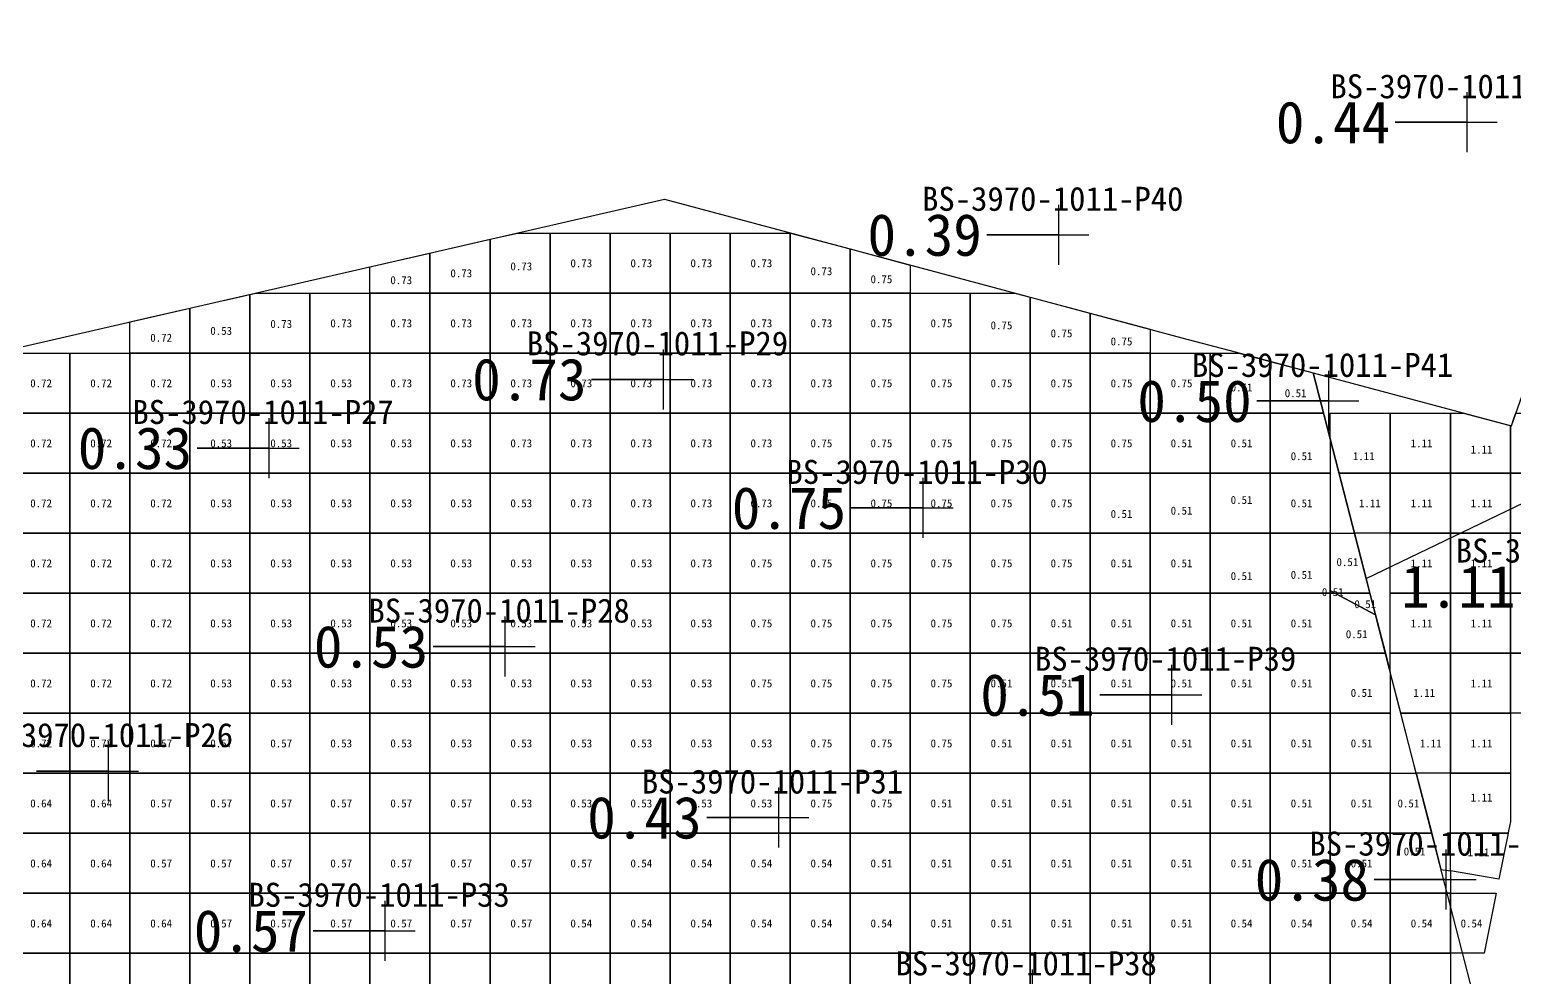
# Model space of a CAD drawing. Header units: metres. Extents: x 469759 to 470079, y 4349683 to 4349873.
# Drawn here: x 469805.7 to 469830.44, y 4349778.11 to 4349793.9 of the extents above; entities that cross this region are included whole.
import ezdxf

# ---------------------------------------------------------------- set-up
doc = ezdxf.new("R2010")
doc.units = ezdxf.units.M
for name, color, linetype in [('0.500-1.000', 4, 'Continuous'), ('点', 7, 'Continuous'), ('爆区方格网', 7, 'Continuous'), ('钻孔', 7, 'Continuous')]:
    doc.layers.add(name, color=color, linetype=linetype)
doc.styles.add('CN_TTF', font='simsunb.ttf')

msp = doc.modelspace()

# ---------------------------------------------------------------- linework, layer by layer
at = {"layer": '0.500-1.000', "color": 4, "lineweight": 30}
for points in [[(469798.18, 4349761.115), (469805.674, 4349763.484), (469811.803, 4349766.383), (469817.208, 4349769.309), (469830.212, 4349776.037), (469828.355, 4349783.26), (469828.126, 4349784.148), (469827.09, 4349788.178), (469827.09, 4349788.178), (469830.39, 4349787.295), (469832.714, 4349793.897)], [(469785.35, 4349777.581), (469787.168, 4349777.603), (469789.824, 4349777.635), (469790.211, 4349777.64), (469796.379, 4349777.714), (469798.047, 4349781.323), (469799.274, 4349783.977), (469800.923, 4349787.546), (469805.596, 4349788.619), (469808.928, 4349789.384), (469812.509, 4349790.206), (469816.28, 4349791.071), (469819.187, 4349790.293), (469824.897, 4349788.765), (469825.787, 4349788.527), (469827.09, 4349788.178), (469827.97, 4349784.755), (469838.199, 4349789.675)]]:
    msp.add_lwpolyline(points, dxfattribs=at)
at = {"layer": '点', "color": 138, "true_color": 0x004c4c}
for p, q in [((469829.655, 4349791.854), (469829.655, 4349792.854)), ((469829.155, 4349792.354), (469830.155, 4349792.354)), ((469822.852, 4349789.979), (469822.852, 4349790.979)), ((469822.352, 4349790.479), (469823.352, 4349790.479)), ((469816.266, 4349787.571), (469816.266, 4349788.571)), ((469827.348, 4349787.211), (469827.348, 4349788.211)), ((469815.766, 4349788.071), (469816.766, 4349788.071)), ((469826.848, 4349787.711), (469827.848, 4349787.711)), ((469809.695, 4349786.427), (469809.695, 4349787.427)), ((469809.195, 4349786.927), (469810.195, 4349786.927)), ((469820.592, 4349785.429), (469820.592, 4349786.429)), ((469820.092, 4349785.929), (469821.092, 4349785.929)), ((469813.628, 4349783.118), (469813.628, 4349784.118)), ((469813.128, 4349783.618), (469814.128, 4349783.618)), ((469824.732, 4349782.315), (469824.732, 4349783.315)), ((469824.232, 4349782.815), (469825.232, 4349782.815)), ((469807.019, 4349781.045), (469807.019, 4349782.045)), ((469806.519, 4349781.545), (469807.519, 4349781.545)), ((469818.183, 4349780.27), (469818.183, 4349781.27)), ((469817.683, 4349780.77), (469818.683, 4349780.77)), ((469829.304, 4349779.235), (469829.304, 4349780.235)), ((469828.804, 4349779.735), (469829.804, 4349779.735)), ((469811.628, 4349778.383), (469811.628, 4349779.383)), ((469811.128, 4349778.883), (469812.128, 4349778.883)), ((469822.41, 4349777.24), (469822.41, 4349778.24))]:
    msp.add_line(p, q, dxfattribs=at)
at = {"layer": '爆区方格网', "color": 4}
for points in [[(469813.373, 4349789.509), (469812.373, 4349789.509), (469812.373, 4349790.174), (469812.509, 4349790.206), (469813.373, 4349790.404), (469813.373, 4349789.509)], [(469814.373, 4349790.509), (469814.373, 4349789.509), (469813.373, 4349789.509), (469813.373, 4349790.404), (469813.833, 4349790.509), (469814.373, 4349790.509)], [(469814.373, 4349789.509), (469814.373, 4349790.509), (469815.373, 4349790.509), (469815.373, 4349789.509), (469814.373, 4349789.509)], [(469815.373, 4349789.509), (469815.373, 4349790.509), (469816.373, 4349790.509), (469816.373, 4349789.509), (469815.373, 4349789.509)], [(469816.373, 4349789.509), (469816.373, 4349790.509), (469817.373, 4349790.509), (469817.373, 4349789.509), (469816.373, 4349789.509)], [(469817.373, 4349789.509), (469817.373, 4349790.509), (469818.373, 4349790.509), (469818.373, 4349789.509), (469817.373, 4349789.509)], [(469819.373, 4349789.509), (469818.373, 4349789.509), (469818.373, 4349790.509), (469818.378, 4349790.509), (469819.187, 4349790.293), (469819.373, 4349790.243), (469819.373, 4349789.509)], [(469812.373, 4349789.509), (469811.373, 4349789.509), (469811.373, 4349789.945), (469812.373, 4349790.174), (469812.373, 4349789.509)], [(469820.373, 4349789.509), (469819.373, 4349789.509), (469819.373, 4349790.243), (469820.373, 4349789.976), (469820.373, 4349789.509)], [(469809.373, 4349788.509), (469808.373, 4349788.509), (469808.373, 4349789.256), (469808.928, 4349789.384), (469808.96, 4349789.391), (469809.373, 4349789.486), (469809.373, 4349788.509)], [(469810.373, 4349789.509), (469810.373, 4349788.509), (469809.373, 4349788.509), (469809.373, 4349789.486), (469809.476, 4349789.509), (469810.373, 4349789.509)], [(469810.373, 4349788.509), (469810.373, 4349789.509), (469811.373, 4349789.509), (469811.373, 4349788.509), (469810.373, 4349788.509)], [(469811.373, 4349788.509), (469811.373, 4349789.509), (469812.373, 4349789.509), (469812.373, 4349788.509), (469811.373, 4349788.509)], [(469812.373, 4349788.509), (469812.373, 4349789.509), (469813.373, 4349789.509), (469813.373, 4349788.509), (469812.373, 4349788.509)], [(469813.373, 4349788.509), (469813.373, 4349789.509), (469814.373, 4349789.509), (469814.373, 4349788.509), (469813.373, 4349788.509)], [(469814.373, 4349788.509), (469814.373, 4349789.509), (469815.373, 4349789.509), (469815.373, 4349788.509), (469814.373, 4349788.509)], [(469815.373, 4349788.509), (469815.373, 4349789.509), (469816.373, 4349789.509), (469816.373, 4349788.509), (469815.373, 4349788.509)], [(469816.373, 4349788.509), (469816.373, 4349789.509), (469817.373, 4349789.509), (469817.373, 4349788.509), (469816.373, 4349788.509)], [(469817.373, 4349788.509), (469817.373, 4349789.509), (469818.373, 4349789.509), (469818.373, 4349788.509), (469817.373, 4349788.509)], [(469818.373, 4349788.509), (469818.373, 4349789.509), (469819.373, 4349789.509), (469819.373, 4349788.509), (469818.373, 4349788.509)], [(469819.373, 4349788.509), (469819.373, 4349789.509), (469820.373, 4349789.509), (469820.373, 4349788.509), (469819.373, 4349788.509)], [(469820.373, 4349788.509), (469820.373, 4349789.509), (469821.373, 4349789.509), (469821.373, 4349788.509), (469820.373, 4349788.509)], [(469822.373, 4349788.509), (469821.373, 4349788.509), (469821.373, 4349789.509), (469822.115, 4349789.509), (469822.373, 4349789.441), (469822.373, 4349788.509)], [(469823.373, 4349788.509), (469822.373, 4349788.509), (469822.373, 4349789.441), (469823.373, 4349789.173), (469823.373, 4349788.509)], [(469808.373, 4349788.509), (469807.373, 4349788.509), (469807.373, 4349789.027), (469808.373, 4349789.256), (469808.373, 4349788.509)], [(469824.373, 4349788.509), (469823.373, 4349788.509), (469823.373, 4349789.173), (469824.373, 4349788.905), (469824.373, 4349788.509)], [(469805.373, 4349787.509), (469805.373, 4349788.509), (469806.373, 4349788.509), (469806.373, 4349787.509), (469805.373, 4349787.509)], [(469806.373, 4349787.509), (469806.373, 4349788.509), (469807.373, 4349788.509), (469807.373, 4349787.509), (469806.373, 4349787.509)], [(469807.373, 4349787.509), (469807.373, 4349788.509), (469808.373, 4349788.509), (469808.373, 4349787.509), (469807.373, 4349787.509)], [(469808.373, 4349787.509), (469808.373, 4349788.509), (469809.373, 4349788.509), (469809.373, 4349787.509), (469808.373, 4349787.509)], [(469809.373, 4349787.509), (469809.373, 4349788.509), (469810.373, 4349788.509), (469810.373, 4349787.509), (469809.373, 4349787.509)], [(469810.373, 4349787.509), (469810.373, 4349788.509), (469811.373, 4349788.509), (469811.373, 4349787.509), (469810.373, 4349787.509)], [(469811.373, 4349787.509), (469811.373, 4349788.509), (469812.373, 4349788.509), (469812.373, 4349787.509), (469811.373, 4349787.509)], [(469812.373, 4349787.509), (469812.373, 4349788.509), (469813.373, 4349788.509), (469813.373, 4349787.509), (469812.373, 4349787.509)], [(469813.373, 4349787.509), (469813.373, 4349788.509), (469814.373, 4349788.509), (469814.373, 4349787.509), (469813.373, 4349787.509)], [(469814.373, 4349787.509), (469814.373, 4349788.509), (469815.373, 4349788.509), (469815.373, 4349787.509), (469814.373, 4349787.509)], [(469815.373, 4349787.509), (469815.373, 4349788.509), (469816.373, 4349788.509), (469816.373, 4349787.509), (469815.373, 4349787.509)], [(469816.373, 4349787.509), (469816.373, 4349788.509), (469817.373, 4349788.509), (469817.373, 4349787.509), (469816.373, 4349787.509)], [(469817.373, 4349787.509), (469817.373, 4349788.509), (469818.373, 4349788.509), (469818.373, 4349787.509), (469817.373, 4349787.509)], [(469818.373, 4349787.509), (469818.373, 4349788.509), (469819.373, 4349788.509), (469819.373, 4349787.509), (469818.373, 4349787.509)], [(469819.373, 4349787.509), (469819.373, 4349788.509), (469820.373, 4349788.509), (469820.373, 4349787.509), (469819.373, 4349787.509)], [(469820.373, 4349787.509), (469820.373, 4349788.509), (469821.373, 4349788.509), (469821.373, 4349787.509), (469820.373, 4349787.509)], [(469821.373, 4349787.509), (469821.373, 4349788.509), (469822.373, 4349788.509), (469822.373, 4349787.509), (469821.373, 4349787.509)], [(469822.373, 4349787.509), (469822.373, 4349788.509), (469823.373, 4349788.509), (469823.373, 4349787.509), (469822.373, 4349787.509)], [(469823.373, 4349787.509), (469823.373, 4349788.509), (469824.373, 4349788.509), (469824.373, 4349787.509), (469823.373, 4349787.509)], [(469824.373, 4349787.509), (469824.373, 4349788.509), (469825.373, 4349788.509), (469825.373, 4349787.509), (469824.373, 4349787.509)], [(469826.373, 4349787.509), (469825.373, 4349787.509), (469825.373, 4349788.509), (469825.853, 4349788.509), (469826.373, 4349788.37), (469826.373, 4349787.509)], [(469826.373, 4349787.509), (469826.373, 4349788.37), (469827.09, 4349788.178), (469827.262, 4349787.509), (469826.373, 4349787.509)], [(469805.373, 4349786.509), (469805.373, 4349787.509), (469806.373, 4349787.509), (469806.373, 4349786.509), (469805.373, 4349786.509)], [(469806.373, 4349786.509), (469806.373, 4349787.509), (469807.373, 4349787.509), (469807.373, 4349786.509), (469806.373, 4349786.509)], [(469807.373, 4349786.509), (469807.373, 4349787.509), (469808.373, 4349787.509), (469808.373, 4349786.509), (469807.373, 4349786.509)], [(469808.373, 4349786.509), (469808.373, 4349787.509), (469809.373, 4349787.509), (469809.373, 4349786.509), (469808.373, 4349786.509)], [(469809.373, 4349786.509), (469809.373, 4349787.509), (469810.373, 4349787.509), (469810.373, 4349786.509), (469809.373, 4349786.509)], [(469810.373, 4349786.509), (469810.373, 4349787.509), (469811.373, 4349787.509), (469811.373, 4349786.509), (469810.373, 4349786.509)], [(469811.373, 4349786.509), (469811.373, 4349787.509), (469812.373, 4349787.509), (469812.373, 4349786.509), (469811.373, 4349786.509)], [(469812.373, 4349786.509), (469812.373, 4349787.509), (469813.373, 4349787.509), (469813.373, 4349786.509), (469812.373, 4349786.509)], [(469813.373, 4349786.509), (469813.373, 4349787.509), (469814.373, 4349787.509), (469814.373, 4349786.509), (469813.373, 4349786.509)], [(469814.373, 4349786.509), (469814.373, 4349787.509), (469815.373, 4349787.509), (469815.373, 4349786.509), (469814.373, 4349786.509)], [(469815.373, 4349786.509), (469815.373, 4349787.509), (469816.373, 4349787.509), (469816.373, 4349786.509), (469815.373, 4349786.509)], [(469816.373, 4349786.509), (469816.373, 4349787.509), (469817.373, 4349787.509), (469817.373, 4349786.509), (469816.373, 4349786.509)], [(469817.373, 4349786.509), (469817.373, 4349787.509), (469818.373, 4349787.509), (469818.373, 4349786.509), (469817.373, 4349786.509)], [(469818.373, 4349786.509), (469818.373, 4349787.509), (469819.373, 4349787.509), (469819.373, 4349786.509), (469818.373, 4349786.509)], [(469819.373, 4349786.509), (469819.373, 4349787.509), (469820.373, 4349787.509), (469820.373, 4349786.509), (469819.373, 4349786.509)], [(469820.373, 4349786.509), (469820.373, 4349787.509), (469821.373, 4349787.509), (469821.373, 4349786.509), (469820.373, 4349786.509)], [(469821.373, 4349786.509), (469821.373, 4349787.509), (469822.373, 4349787.509), (469822.373, 4349786.509), (469821.373, 4349786.509)], [(469822.373, 4349786.509), (469822.373, 4349787.509), (469823.373, 4349787.509), (469823.373, 4349786.509), (469822.373, 4349786.509)], [(469823.373, 4349786.509), (469823.373, 4349787.509), (469824.373, 4349787.509), (469824.373, 4349786.509), (469823.373, 4349786.509)], [(469824.373, 4349786.509), (469824.373, 4349787.509), (469825.373, 4349787.509), (469825.373, 4349786.509), (469824.373, 4349786.509)], [(469825.373, 4349786.509), (469825.373, 4349787.509), (469826.373, 4349787.509), (469826.373, 4349786.509), (469825.373, 4349786.509)], [(469827.373, 4349786.509), (469826.373, 4349786.509), (469826.373, 4349787.509), (469827.262, 4349787.509), (469827.373, 4349787.08), (469827.373, 4349786.509)], [(469827.373, 4349787.509), (469828.373, 4349787.509), (469828.373, 4349786.509), (469827.519, 4349786.509), (469827.373, 4349787.08), (469827.373, 4349787.509)], [(469828.373, 4349786.509), (469828.373, 4349787.509), (469829.373, 4349787.509), (469829.373, 4349786.509), (469828.373, 4349786.509)], [(469830.373, 4349786.509), (469829.373, 4349786.509), (469829.373, 4349787.509), (469829.59, 4349787.509), (469830.349, 4349787.306), (469830.373, 4349787.3), (469830.373, 4349786.509)], [(469831.373, 4349787.509), (469831.373, 4349786.509), (469830.373, 4349786.509), (469830.373, 4349787.3), (469830.39, 4349787.295), (469830.438, 4349787.433), (469830.465, 4349787.509), (469831.373, 4349787.509)], [(469805.373, 4349785.509), (469805.373, 4349786.509), (469806.373, 4349786.509), (469806.373, 4349785.509), (469805.373, 4349785.509)], [(469806.373, 4349785.509), (469806.373, 4349786.509), (469807.373, 4349786.509), (469807.373, 4349785.509), (469806.373, 4349785.509)], [(469807.373, 4349785.509), (469807.373, 4349786.509), (469808.373, 4349786.509), (469808.373, 4349785.509), (469807.373, 4349785.509)], [(469808.373, 4349785.509), (469808.373, 4349786.509), (469809.373, 4349786.509), (469809.373, 4349785.509), (469808.373, 4349785.509)], [(469809.373, 4349785.509), (469809.373, 4349786.509), (469810.373, 4349786.509), (469810.373, 4349785.509), (469809.373, 4349785.509)], [(469810.373, 4349785.509), (469810.373, 4349786.509), (469811.373, 4349786.509), (469811.373, 4349785.509), (469810.373, 4349785.509)], [(469811.373, 4349785.509), (469811.373, 4349786.509), (469812.373, 4349786.509), (469812.373, 4349785.509), (469811.373, 4349785.509)], [(469812.373, 4349785.509), (469812.373, 4349786.509), (469813.373, 4349786.509), (469813.373, 4349785.509), (469812.373, 4349785.509)], [(469813.373, 4349785.509), (469813.373, 4349786.509), (469814.373, 4349786.509), (469814.373, 4349785.509), (469813.373, 4349785.509)], [(469814.373, 4349785.509), (469814.373, 4349786.509), (469815.373, 4349786.509), (469815.373, 4349785.509), (469814.373, 4349785.509)], [(469815.373, 4349785.509), (469815.373, 4349786.509), (469816.373, 4349786.509), (469816.373, 4349785.509), (469815.373, 4349785.509)], [(469816.373, 4349785.509), (469816.373, 4349786.509), (469817.373, 4349786.509), (469817.373, 4349785.509), (469816.373, 4349785.509)], [(469817.373, 4349785.509), (469817.373, 4349786.509), (469818.373, 4349786.509), (469818.373, 4349785.509), (469817.373, 4349785.509)], [(469818.373, 4349785.509), (469818.373, 4349786.509), (469819.373, 4349786.509), (469819.373, 4349785.509), (469818.373, 4349785.509)], [(469819.373, 4349785.509), (469819.373, 4349786.509), (469820.373, 4349786.509), (469820.373, 4349785.509), (469819.373, 4349785.509)], [(469820.373, 4349785.509), (469820.373, 4349786.509), (469821.373, 4349786.509), (469821.373, 4349785.509), (469820.373, 4349785.509)], [(469821.373, 4349785.509), (469821.373, 4349786.509), (469822.373, 4349786.509), (469822.373, 4349785.509), (469821.373, 4349785.509)], [(469822.373, 4349785.509), (469822.373, 4349786.509), (469823.373, 4349786.509), (469823.373, 4349785.509), (469822.373, 4349785.509)], [(469824.373, 4349785.509), (469823.373, 4349785.509), (469823.373, 4349786.509), (469824.373, 4349786.509), (469824.373, 4349786.154), (469824.373, 4349785.509)], [(469825.373, 4349785.509), (469824.373, 4349785.509), (469824.373, 4349786.154), (469824.373, 4349786.509), (469825.373, 4349786.509), (469825.373, 4349785.62), (469825.373, 4349785.509)], [(469825.373, 4349786.509), (469826.373, 4349786.509), (469826.373, 4349785.509), (469825.579, 4349785.509), (469825.373, 4349785.509), (469825.373, 4349785.62), (469825.373, 4349786.509)], [(469826.373, 4349785.509), (469826.373, 4349786.509), (469827.373, 4349786.509), (469827.373, 4349785.509), (469826.373, 4349785.509)], [(469828.373, 4349786.509), (469828.373, 4349785.509), (469827.776, 4349785.509), (469827.519, 4349786.509), (469828.373, 4349786.509)], [(469828.373, 4349785.509), (469828.373, 4349786.509), (469829.373, 4349786.509), (469829.373, 4349785.509), (469828.373, 4349785.509)], [(469829.373, 4349785.509), (469829.373, 4349786.509), (469830.373, 4349786.509), (469830.373, 4349785.509), (469829.373, 4349785.509)], [(469830.373, 4349785.509), (469830.373, 4349786.509), (469831.373, 4349786.509), (469831.373, 4349785.509), (469830.373, 4349785.509)], [(469805.373, 4349784.509), (469805.373, 4349785.509), (469806.373, 4349785.509), (469806.373, 4349784.509), (469805.373, 4349784.509)], [(469806.373, 4349784.509), (469806.373, 4349785.509), (469807.373, 4349785.509), (469807.373, 4349784.509), (469806.373, 4349784.509)], [(469807.373, 4349784.509), (469807.373, 4349785.509), (469808.373, 4349785.509), (469808.373, 4349784.509), (469807.373, 4349784.509)], [(469808.373, 4349784.509), (469808.373, 4349785.509), (469809.373, 4349785.509), (469809.373, 4349784.509), (469808.373, 4349784.509)], [(469809.373, 4349784.509), (469809.373, 4349785.509), (469810.373, 4349785.509), (469810.373, 4349784.509), (469809.373, 4349784.509)], [(469810.373, 4349784.509), (469810.373, 4349785.509), (469811.373, 4349785.509), (469811.373, 4349784.509), (469810.373, 4349784.509)], [(469811.373, 4349784.509), (469811.373, 4349785.509), (469812.373, 4349785.509), (469812.373, 4349784.509), (469811.373, 4349784.509)], [(469812.373, 4349784.509), (469812.373, 4349785.509), (469813.373, 4349785.509), (469813.373, 4349784.509), (469812.373, 4349784.509)], [(469813.373, 4349784.509), (469813.373, 4349785.509), (469814.373, 4349785.509), (469814.373, 4349784.509), (469813.373, 4349784.509)], [(469814.373, 4349784.509), (469814.373, 4349785.509), (469815.373, 4349785.509), (469815.373, 4349784.509), (469814.373, 4349784.509)], [(469815.373, 4349784.509), (469815.373, 4349785.509), (469816.373, 4349785.509), (469816.373, 4349784.509), (469815.373, 4349784.509)], [(469816.373, 4349784.509), (469816.373, 4349785.509), (469817.373, 4349785.509), (469817.373, 4349784.509), (469816.373, 4349784.509)], [(469817.373, 4349784.509), (469817.373, 4349785.509), (469818.373, 4349785.509), (469818.373, 4349784.509), (469817.373, 4349784.509)], [(469818.373, 4349784.509), (469818.373, 4349785.509), (469819.373, 4349785.509), (469819.373, 4349784.509), (469818.373, 4349784.509)], [(469819.373, 4349784.509), (469819.373, 4349785.509), (469820.373, 4349785.509), (469820.373, 4349784.509), (469819.373, 4349784.509)], [(469820.373, 4349784.509), (469820.373, 4349785.509), (469821.373, 4349785.509), (469821.373, 4349784.509), (469820.373, 4349784.509)], [(469821.373, 4349784.509), (469821.373, 4349785.509), (469822.373, 4349785.509), (469822.373, 4349784.509), (469821.373, 4349784.509)], [(469822.373, 4349784.509), (469822.373, 4349785.509), (469823.373, 4349785.509), (469823.373, 4349784.509), (469822.373, 4349784.509)], [(469823.373, 4349784.509), (469823.373, 4349785.509), (469824.373, 4349785.509), (469824.373, 4349784.509), (469823.373, 4349784.509)], [(469824.373, 4349784.509), (469824.373, 4349785.509), (469825.373, 4349785.509), (469825.373, 4349784.509), (469824.373, 4349784.509)], [(469826.373, 4349784.509), (469825.373, 4349784.509), (469825.373, 4349785.509), (469825.579, 4349785.509), (469826.373, 4349785.509), (469826.373, 4349785.085), (469826.373, 4349784.509)], [(469827.373, 4349784.509), (469826.373, 4349784.509), (469826.373, 4349785.085), (469826.373, 4349785.509), (469827.373, 4349785.509), (469827.373, 4349784.551), (469827.373, 4349784.509)], [(469827.373, 4349785.509), (469827.776, 4349785.509), (469828.034, 4349784.509), (469827.45, 4349784.509), (469827.373, 4349784.551), (469827.373, 4349785.509)], [(469828.373, 4349784.509), (469828.373, 4349785.509), (469829.373, 4349785.509), (469829.373, 4349784.509), (469828.373, 4349784.509)], [(469829.373, 4349784.509), (469829.373, 4349785.509), (469830.373, 4349785.509), (469830.373, 4349784.509), (469829.373, 4349784.509)], [(469830.373, 4349784.509), (469830.373, 4349785.509), (469831.373, 4349785.509), (469831.373, 4349784.509), (469830.373, 4349784.509)], [(469805.373, 4349783.509), (469805.373, 4349784.509), (469806.373, 4349784.509), (469806.373, 4349783.509), (469805.373, 4349783.509)], [(469806.373, 4349783.509), (469806.373, 4349784.509), (469807.373, 4349784.509), (469807.373, 4349783.509), (469806.373, 4349783.509)], [(469807.373, 4349783.509), (469807.373, 4349784.509), (469808.373, 4349784.509), (469808.373, 4349783.509), (469807.373, 4349783.509)], [(469808.373, 4349783.509), (469808.373, 4349784.509), (469809.373, 4349784.509), (469809.373, 4349783.509), (469808.373, 4349783.509)], [(469809.373, 4349783.509), (469809.373, 4349784.509), (469810.373, 4349784.509), (469810.373, 4349783.509), (469809.373, 4349783.509)], [(469810.373, 4349783.509), (469810.373, 4349784.509), (469811.373, 4349784.509), (469811.373, 4349783.509), (469810.373, 4349783.509)], [(469811.373, 4349783.509), (469811.373, 4349784.509), (469812.373, 4349784.509), (469812.373, 4349783.509), (469811.373, 4349783.509)], [(469812.373, 4349783.509), (469812.373, 4349784.509), (469813.373, 4349784.509), (469813.373, 4349783.509), (469812.373, 4349783.509)], [(469813.373, 4349783.509), (469813.373, 4349784.509), (469814.373, 4349784.509), (469814.373, 4349783.509), (469813.373, 4349783.509)], [(469814.373, 4349783.509), (469814.373, 4349784.509), (469815.373, 4349784.509), (469815.373, 4349783.509), (469814.373, 4349783.509)], [(469815.373, 4349783.509), (469815.373, 4349784.509), (469816.373, 4349784.509), (469816.373, 4349783.509), (469815.373, 4349783.509)], [(469816.373, 4349783.509), (469816.373, 4349784.509), (469817.373, 4349784.509), (469817.373, 4349783.509), (469816.373, 4349783.509)], [(469817.373, 4349783.509), (469817.373, 4349784.509), (469818.373, 4349784.509), (469818.373, 4349783.509), (469817.373, 4349783.509)], [(469818.373, 4349783.509), (469818.373, 4349784.509), (469819.373, 4349784.509), (469819.373, 4349783.509), (469818.373, 4349783.509)], [(469819.373, 4349783.509), (469819.373, 4349784.509), (469820.373, 4349784.509), (469820.373, 4349783.509), (469819.373, 4349783.509)], [(469820.373, 4349783.509), (469820.373, 4349784.509), (469821.373, 4349784.509), (469821.373, 4349783.509), (469820.373, 4349783.509)], [(469821.373, 4349783.509), (469821.373, 4349784.509), (469822.373, 4349784.509), (469822.373, 4349783.509), (469821.373, 4349783.509)], [(469822.373, 4349783.509), (469822.373, 4349784.509), (469823.373, 4349784.509), (469823.373, 4349783.509), (469822.373, 4349783.509)], [(469823.373, 4349783.509), (469823.373, 4349784.509), (469824.373, 4349784.509), (469824.373, 4349783.509), (469823.373, 4349783.509)], [(469824.373, 4349783.509), (469824.373, 4349784.509), (469825.373, 4349784.509), (469825.373, 4349783.509), (469824.373, 4349783.509)], [(469825.373, 4349783.509), (469825.373, 4349784.509), (469826.373, 4349784.509), (469826.373, 4349783.509), (469825.373, 4349783.509)], [(469826.373, 4349783.509), (469826.373, 4349784.509), (469827.373, 4349784.509), (469827.373, 4349783.509), (469826.373, 4349783.509)], [(469827.373, 4349784.509), (469827.373, 4349784.551), (469827.45, 4349784.509), (469827.373, 4349784.509)], [(469827.373, 4349783.509), (469827.373, 4349784.509), (469827.45, 4349784.509), (469828.126, 4349784.148), (469828.291, 4349783.509), (469827.373, 4349783.509)], [(469828.034, 4349784.509), (469828.126, 4349784.148), (469827.45, 4349784.509), (469828.034, 4349784.509)], [(469828.373, 4349783.509), (469828.373, 4349784.509), (469829.373, 4349784.509), (469829.373, 4349783.509), (469828.373, 4349783.509)], [(469829.373, 4349783.509), (469829.373, 4349784.509), (469830.373, 4349784.509), (469830.373, 4349783.509), (469829.373, 4349783.509)], [(469830.373, 4349783.509), (469830.373, 4349784.509), (469831.373, 4349784.509), (469831.373, 4349783.509), (469830.373, 4349783.509)], [(469805.373, 4349782.509), (469805.373, 4349783.509), (469806.373, 4349783.509), (469806.373, 4349782.509), (469805.373, 4349782.509)], [(469806.373, 4349782.509), (469806.373, 4349783.509), (469807.373, 4349783.509), (469807.373, 4349782.509), (469806.373, 4349782.509)], [(469807.373, 4349782.509), (469807.373, 4349783.509), (469808.373, 4349783.509), (469808.373, 4349782.509), (469807.373, 4349782.509)], [(469808.373, 4349782.509), (469808.373, 4349783.509), (469809.373, 4349783.509), (469809.373, 4349782.509), (469808.373, 4349782.509)], [(469809.373, 4349782.509), (469809.373, 4349783.509), (469810.373, 4349783.509), (469810.373, 4349782.509), (469809.373, 4349782.509)], [(469810.373, 4349782.509), (469810.373, 4349783.509), (469811.373, 4349783.509), (469811.373, 4349782.509), (469810.373, 4349782.509)], [(469811.373, 4349782.509), (469811.373, 4349783.509), (469812.373, 4349783.509), (469812.373, 4349782.509), (469811.373, 4349782.509)], [(469812.373, 4349782.509), (469812.373, 4349783.509), (469813.373, 4349783.509), (469813.373, 4349782.509), (469812.373, 4349782.509)], [(469813.373, 4349782.509), (469813.373, 4349783.509), (469814.373, 4349783.509), (469814.373, 4349782.509), (469813.373, 4349782.509)], [(469814.373, 4349782.509), (469814.373, 4349783.509), (469815.373, 4349783.509), (469815.373, 4349782.509), (469814.373, 4349782.509)], [(469815.373, 4349782.509), (469815.373, 4349783.509), (469816.373, 4349783.509), (469816.373, 4349782.509), (469815.373, 4349782.509)], [(469816.373, 4349782.509), (469816.373, 4349783.509), (469817.373, 4349783.509), (469817.373, 4349782.509), (469816.373, 4349782.509)], [(469817.373, 4349782.509), (469817.373, 4349783.509), (469818.373, 4349783.509), (469818.373, 4349782.509), (469817.373, 4349782.509)], [(469818.373, 4349782.509), (469818.373, 4349783.509), (469819.373, 4349783.509), (469819.373, 4349782.509), (469818.373, 4349782.509)], [(469819.373, 4349782.509), (469819.373, 4349783.509), (469820.373, 4349783.509), (469820.373, 4349782.509), (469819.373, 4349782.509)], [(469820.373, 4349782.509), (469820.373, 4349783.509), (469821.373, 4349783.509), (469821.373, 4349782.509), (469820.373, 4349782.509)], [(469821.373, 4349782.509), (469821.373, 4349783.509), (469822.373, 4349783.509), (469822.373, 4349782.509), (469821.373, 4349782.509)], [(469822.373, 4349782.509), (469822.373, 4349783.509), (469823.373, 4349783.509), (469823.373, 4349782.509), (469822.373, 4349782.509)], [(469823.373, 4349782.509), (469823.373, 4349783.509), (469824.373, 4349783.509), (469824.373, 4349782.509), (469823.373, 4349782.509)], [(469824.373, 4349782.509), (469824.373, 4349783.509), (469825.373, 4349783.509), (469825.373, 4349782.509), (469824.373, 4349782.509)], [(469825.373, 4349782.509), (469825.373, 4349783.509), (469826.373, 4349783.509), (469826.373, 4349782.509), (469825.373, 4349782.509)], [(469826.373, 4349782.509), (469826.373, 4349783.509), (469827.373, 4349783.509), (469827.373, 4349782.509), (469826.373, 4349782.509)], [(469828.373, 4349782.509), (469827.373, 4349782.509), (469827.373, 4349783.509), (469828.291, 4349783.509), (469828.355, 4349783.26), (469828.373, 4349783.192), (469828.373, 4349782.509)], [(469828.373, 4349783.509), (469829.373, 4349783.509), (469829.373, 4349782.509), (469828.548, 4349782.509), (469828.373, 4349783.192), (469828.373, 4349783.509)], [(469829.373, 4349782.509), (469829.373, 4349783.509), (469830.373, 4349783.509), (469830.373, 4349782.509), (469829.373, 4349782.509)], [(469830.373, 4349782.509), (469830.373, 4349783.509), (469831.373, 4349783.509), (469831.373, 4349782.509), (469831.141, 4349782.509), (469831.138, 4349782.543), (469830.742, 4349782.568), (469830.731, 4349782.509), (469830.373, 4349782.509)], [(469805.373, 4349781.509), (469805.373, 4349782.509), (469806.373, 4349782.509), (469806.373, 4349781.509), (469805.373, 4349781.509)], [(469806.373, 4349781.509), (469806.373, 4349782.509), (469807.373, 4349782.509), (469807.373, 4349781.509), (469806.373, 4349781.509)], [(469807.373, 4349781.509), (469807.373, 4349782.509), (469808.373, 4349782.509), (469808.373, 4349781.509), (469807.373, 4349781.509)], [(469808.373, 4349781.509), (469808.373, 4349782.509), (469809.373, 4349782.509), (469809.373, 4349781.509), (469808.373, 4349781.509)], [(469809.373, 4349781.509), (469809.373, 4349782.509), (469810.373, 4349782.509), (469810.373, 4349781.509), (469809.373, 4349781.509)], [(469810.373, 4349781.509), (469810.373, 4349782.509), (469811.373, 4349782.509), (469811.373, 4349781.509), (469810.373, 4349781.509)], [(469811.373, 4349781.509), (469811.373, 4349782.509), (469812.373, 4349782.509), (469812.373, 4349781.509), (469811.373, 4349781.509)], [(469812.373, 4349781.509), (469812.373, 4349782.509), (469813.373, 4349782.509), (469813.373, 4349781.509), (469812.373, 4349781.509)], [(469813.373, 4349781.509), (469813.373, 4349782.509), (469814.373, 4349782.509), (469814.373, 4349781.509), (469813.373, 4349781.509)], [(469814.373, 4349781.509), (469814.373, 4349782.509), (469815.373, 4349782.509), (469815.373, 4349781.509), (469814.373, 4349781.509)], [(469815.373, 4349781.509), (469815.373, 4349782.509), (469816.373, 4349782.509), (469816.373, 4349781.509), (469815.373, 4349781.509)], [(469816.373, 4349781.509), (469816.373, 4349782.509), (469817.373, 4349782.509), (469817.373, 4349781.509), (469816.373, 4349781.509)], [(469817.373, 4349781.509), (469817.373, 4349782.509), (469818.373, 4349782.509), (469818.373, 4349781.509), (469817.373, 4349781.509)], [(469818.373, 4349781.509), (469818.373, 4349782.509), (469819.373, 4349782.509), (469819.373, 4349781.509), (469818.373, 4349781.509)], [(469819.373, 4349781.509), (469819.373, 4349782.509), (469820.373, 4349782.509), (469820.373, 4349781.509), (469819.373, 4349781.509)], [(469820.373, 4349781.509), (469820.373, 4349782.509), (469821.373, 4349782.509), (469821.373, 4349781.509), (469820.373, 4349781.509)], [(469821.373, 4349781.509), (469821.373, 4349782.509), (469822.373, 4349782.509), (469822.373, 4349781.509), (469821.373, 4349781.509)], [(469822.373, 4349781.509), (469822.373, 4349782.509), (469823.373, 4349782.509), (469823.373, 4349781.509), (469822.373, 4349781.509)], [(469823.373, 4349781.509), (469823.373, 4349782.509), (469824.373, 4349782.509), (469824.373, 4349781.509), (469823.373, 4349781.509)], [(469824.373, 4349781.509), (469824.373, 4349782.509), (469825.373, 4349782.509), (469825.373, 4349781.509), (469824.373, 4349781.509)], [(469825.373, 4349781.509), (469825.373, 4349782.509), (469826.373, 4349782.509), (469826.373, 4349781.509), (469825.373, 4349781.509)], [(469826.373, 4349781.509), (469826.373, 4349782.509), (469827.373, 4349782.509), (469827.373, 4349781.509), (469826.373, 4349781.509)], [(469827.373, 4349781.509), (469827.373, 4349782.509), (469828.373, 4349782.509), (469828.373, 4349781.509), (469827.373, 4349781.509)], [(469829.373, 4349782.509), (469829.373, 4349781.509), (469828.805, 4349781.509), (469828.548, 4349782.509), (469829.373, 4349782.509)], [(469829.373, 4349781.509), (469829.373, 4349782.509), (469830.373, 4349782.509), (469830.373, 4349781.509), (469829.373, 4349781.509)], [(469805.373, 4349780.509), (469805.373, 4349781.509), (469806.373, 4349781.509), (469806.373, 4349780.509), (469805.373, 4349780.509)], [(469806.373, 4349780.509), (469806.373, 4349781.509), (469807.373, 4349781.509), (469807.373, 4349780.509), (469806.373, 4349780.509)], [(469807.373, 4349780.509), (469807.373, 4349781.509), (469808.373, 4349781.509), (469808.373, 4349780.509), (469807.373, 4349780.509)], [(469808.373, 4349780.509), (469808.373, 4349781.509), (469809.373, 4349781.509), (469809.373, 4349780.509), (469808.373, 4349780.509)], [(469809.373, 4349780.509), (469809.373, 4349781.509), (469810.373, 4349781.509), (469810.373, 4349780.509), (469809.373, 4349780.509)], [(469810.373, 4349780.509), (469810.373, 4349781.509), (469811.373, 4349781.509), (469811.373, 4349780.509), (469810.373, 4349780.509)], [(469811.373, 4349780.509), (469811.373, 4349781.509), (469812.373, 4349781.509), (469812.373, 4349780.509), (469811.373, 4349780.509)], [(469812.373, 4349780.509), (469812.373, 4349781.509), (469813.373, 4349781.509), (469813.373, 4349780.509), (469812.373, 4349780.509)], [(469813.373, 4349780.509), (469813.373, 4349781.509), (469814.373, 4349781.509), (469814.373, 4349780.509), (469813.373, 4349780.509)], [(469814.373, 4349780.509), (469814.373, 4349781.509), (469815.373, 4349781.509), (469815.373, 4349780.509), (469814.373, 4349780.509)], [(469815.373, 4349780.509), (469815.373, 4349781.509), (469816.373, 4349781.509), (469816.373, 4349780.509), (469815.373, 4349780.509)], [(469816.373, 4349780.509), (469816.373, 4349781.509), (469817.373, 4349781.509), (469817.373, 4349780.509), (469816.373, 4349780.509)], [(469817.373, 4349780.509), (469817.373, 4349781.509), (469818.373, 4349781.509), (469818.373, 4349780.509), (469817.373, 4349780.509)], [(469818.373, 4349780.509), (469818.373, 4349781.509), (469819.373, 4349781.509), (469819.373, 4349780.509), (469818.373, 4349780.509)], [(469819.373, 4349780.509), (469819.373, 4349781.509), (469820.373, 4349781.509), (469820.373, 4349780.509), (469819.373, 4349780.509)], [(469820.373, 4349780.509), (469820.373, 4349781.509), (469821.373, 4349781.509), (469821.373, 4349780.509), (469820.373, 4349780.509)], [(469821.373, 4349780.509), (469821.373, 4349781.509), (469822.373, 4349781.509), (469822.373, 4349780.509), (469821.373, 4349780.509)], [(469822.373, 4349780.509), (469822.373, 4349781.509), (469823.373, 4349781.509), (469823.373, 4349780.509), (469822.373, 4349780.509)], [(469823.373, 4349780.509), (469823.373, 4349781.509), (469824.373, 4349781.509), (469824.373, 4349780.509), (469823.373, 4349780.509)], [(469824.373, 4349780.509), (469824.373, 4349781.509), (469825.373, 4349781.509), (469825.373, 4349780.509), (469824.373, 4349780.509)], [(469825.373, 4349780.509), (469825.373, 4349781.509), (469826.373, 4349781.509), (469826.373, 4349780.509), (469825.373, 4349780.509)], [(469826.373, 4349780.509), (469826.373, 4349781.509), (469827.373, 4349781.509), (469827.373, 4349780.509), (469826.373, 4349780.509)], [(469827.373, 4349780.509), (469827.373, 4349781.509), (469828.373, 4349781.509), (469828.373, 4349780.509), (469827.373, 4349780.509)], [(469828.373, 4349780.509), (469828.373, 4349781.509), (469828.805, 4349781.509), (469829.062, 4349780.509), (469828.373, 4349780.509)], [(469829.373, 4349780.509), (469829.373, 4349781.509), (469830.373, 4349781.509), (469830.373, 4349780.705), (469830.341, 4349780.547), (469830.334, 4349780.509), (469829.373, 4349780.509)], [(469805.373, 4349779.509), (469805.373, 4349780.509), (469806.373, 4349780.509), (469806.373, 4349779.509), (469805.373, 4349779.509)], [(469806.373, 4349779.509), (469806.373, 4349780.509), (469807.373, 4349780.509), (469807.373, 4349779.509), (469806.373, 4349779.509)], [(469807.373, 4349779.509), (469807.373, 4349780.509), (469808.373, 4349780.509), (469808.373, 4349779.509), (469807.373, 4349779.509)], [(469808.373, 4349779.509), (469808.373, 4349780.509), (469809.373, 4349780.509), (469809.373, 4349779.509), (469808.373, 4349779.509)], [(469809.373, 4349779.509), (469809.373, 4349780.509), (469810.373, 4349780.509), (469810.373, 4349779.509), (469809.373, 4349779.509)], [(469810.373, 4349779.509), (469810.373, 4349780.509), (469811.373, 4349780.509), (469811.373, 4349779.509), (469810.373, 4349779.509)], [(469811.373, 4349779.509), (469811.373, 4349780.509), (469812.373, 4349780.509), (469812.373, 4349779.509), (469811.373, 4349779.509)], [(469812.373, 4349779.509), (469812.373, 4349780.509), (469813.373, 4349780.509), (469813.373, 4349779.509), (469812.373, 4349779.509)], [(469813.373, 4349779.509), (469813.373, 4349780.509), (469814.373, 4349780.509), (469814.373, 4349779.509), (469813.373, 4349779.509)], [(469814.373, 4349779.509), (469814.373, 4349780.509), (469815.373, 4349780.509), (469815.373, 4349779.509), (469814.373, 4349779.509)], [(469815.373, 4349779.509), (469815.373, 4349780.509), (469816.373, 4349780.509), (469816.373, 4349779.509), (469815.373, 4349779.509)], [(469816.373, 4349779.509), (469816.373, 4349780.509), (469817.373, 4349780.509), (469817.373, 4349779.509), (469816.373, 4349779.509)], [(469817.373, 4349779.509), (469817.373, 4349780.509), (469818.373, 4349780.509), (469818.373, 4349779.509), (469817.373, 4349779.509)], [(469818.373, 4349779.509), (469818.373, 4349780.509), (469819.373, 4349780.509), (469819.373, 4349779.509), (469818.373, 4349779.509)], [(469819.373, 4349779.509), (469819.373, 4349780.509), (469820.373, 4349780.509), (469820.373, 4349779.509), (469819.373, 4349779.509)], [(469820.373, 4349779.509), (469820.373, 4349780.509), (469821.373, 4349780.509), (469821.373, 4349779.509), (469820.373, 4349779.509)], [(469821.373, 4349779.509), (469821.373, 4349780.509), (469822.373, 4349780.509), (469822.373, 4349779.509), (469821.373, 4349779.509)], [(469822.373, 4349779.509), (469822.373, 4349780.509), (469823.373, 4349780.509), (469823.373, 4349779.509), (469822.373, 4349779.509)], [(469823.373, 4349779.509), (469823.373, 4349780.509), (469824.373, 4349780.509), (469824.373, 4349779.509), (469823.373, 4349779.509)], [(469824.373, 4349779.509), (469824.373, 4349780.509), (469825.373, 4349780.509), (469825.373, 4349779.509), (469824.373, 4349779.509)], [(469825.373, 4349779.509), (469825.373, 4349780.509), (469826.373, 4349780.509), (469826.373, 4349779.509), (469825.373, 4349779.509)], [(469826.373, 4349779.509), (469826.373, 4349780.509), (469827.373, 4349780.509), (469827.373, 4349779.509), (469826.373, 4349779.509)], [(469827.373, 4349779.509), (469827.373, 4349780.509), (469828.373, 4349780.509), (469828.373, 4349779.509), (469827.373, 4349779.509)], [(469829.373, 4349779.509), (469828.373, 4349779.509), (469828.373, 4349780.509), (469829.062, 4349780.509), (469829.217, 4349779.906), (469829.373, 4349779.88), (469829.373, 4349779.509)], [(469829.373, 4349780.509), (469830.334, 4349780.509), (469830.181, 4349779.742), (469829.373, 4349779.88), (469829.373, 4349780.509)], [(469805.373, 4349778.509), (469805.373, 4349779.509), (469806.373, 4349779.509), (469806.373, 4349778.509), (469805.373, 4349778.509)], [(469806.373, 4349778.509), (469806.373, 4349779.509), (469807.373, 4349779.509), (469807.373, 4349778.509), (469806.373, 4349778.509)], [(469807.373, 4349778.509), (469807.373, 4349779.509), (469808.373, 4349779.509), (469808.373, 4349778.509), (469807.373, 4349778.509)], [(469808.373, 4349778.509), (469808.373, 4349779.509), (469809.373, 4349779.509), (469809.373, 4349778.509), (469808.373, 4349778.509)], [(469809.373, 4349778.509), (469809.373, 4349779.509), (469810.373, 4349779.509), (469810.373, 4349778.509), (469809.373, 4349778.509)], [(469810.373, 4349778.509), (469810.373, 4349779.509), (469811.373, 4349779.509), (469811.373, 4349778.509), (469810.373, 4349778.509)], [(469811.373, 4349778.509), (469811.373, 4349779.509), (469812.373, 4349779.509), (469812.373, 4349778.509), (469811.373, 4349778.509)], [(469812.373, 4349778.509), (469812.373, 4349779.509), (469813.373, 4349779.509), (469813.373, 4349778.509), (469812.373, 4349778.509)], [(469813.373, 4349778.509), (469813.373, 4349779.509), (469814.373, 4349779.509), (469814.373, 4349778.509), (469813.373, 4349778.509)], [(469814.373, 4349778.509), (469814.373, 4349779.509), (469815.373, 4349779.509), (469815.373, 4349778.509), (469814.373, 4349778.509)], [(469815.373, 4349778.509), (469815.373, 4349779.509), (469816.373, 4349779.509), (469816.373, 4349778.509), (469815.373, 4349778.509)], [(469816.373, 4349778.509), (469816.373, 4349779.509), (469817.373, 4349779.509), (469817.373, 4349778.509), (469816.373, 4349778.509)], [(469817.373, 4349778.509), (469817.373, 4349779.509), (469818.373, 4349779.509), (469818.373, 4349778.509), (469817.373, 4349778.509)], [(469818.373, 4349778.509), (469818.373, 4349779.509), (469819.373, 4349779.509), (469819.373, 4349778.509), (469818.373, 4349778.509)], [(469819.373, 4349778.509), (469819.373, 4349779.509), (469820.373, 4349779.509), (469820.373, 4349778.509), (469819.373, 4349778.509)], [(469820.373, 4349778.509), (469820.373, 4349779.509), (469821.373, 4349779.509), (469821.373, 4349778.509), (469820.373, 4349778.509)], [(469821.373, 4349778.509), (469821.373, 4349779.509), (469822.373, 4349779.509), (469822.373, 4349778.509), (469821.373, 4349778.509)], [(469822.373, 4349778.509), (469822.373, 4349779.509), (469823.373, 4349779.509), (469823.373, 4349778.509), (469822.373, 4349778.509)], [(469823.373, 4349778.509), (469823.373, 4349779.509), (469824.373, 4349779.509), (469824.373, 4349778.509), (469823.373, 4349778.509)], [(469824.373, 4349778.509), (469824.373, 4349779.509), (469825.373, 4349779.509), (469825.373, 4349778.509), (469824.373, 4349778.509)], [(469825.373, 4349778.509), (469825.373, 4349779.509), (469826.373, 4349779.509), (469826.373, 4349778.509), (469825.373, 4349778.509)], [(469826.373, 4349778.509), (469826.373, 4349779.509), (469827.373, 4349779.509), (469827.373, 4349778.509), (469826.373, 4349778.509)], [(469827.373, 4349778.509), (469827.373, 4349779.509), (469828.373, 4349779.509), (469828.373, 4349778.509), (469827.373, 4349778.509)], [(469828.373, 4349778.509), (469828.373, 4349779.509), (469829.373, 4349779.509), (469829.373, 4349778.509), (469828.373, 4349778.509)], [(469829.373, 4349778.509), (469829.373, 4349779.509), (469830.135, 4349779.509), (469829.937, 4349778.509), (469829.373, 4349778.509)], [(469805.373, 4349777.509), (469805.373, 4349778.509), (469806.373, 4349778.509), (469806.373, 4349777.509), (469805.373, 4349777.509)], [(469806.373, 4349777.509), (469806.373, 4349778.509), (469807.373, 4349778.509), (469807.373, 4349777.509), (469806.373, 4349777.509)], [(469807.373, 4349777.509), (469807.373, 4349778.509), (469808.373, 4349778.509), (469808.373, 4349777.509), (469807.373, 4349777.509)], [(469808.373, 4349777.509), (469808.373, 4349778.509), (469809.373, 4349778.509), (469809.373, 4349777.509), (469808.373, 4349777.509)], [(469809.373, 4349777.509), (469809.373, 4349778.509), (469810.373, 4349778.509), (469810.373, 4349777.509), (469809.373, 4349777.509)], [(469810.373, 4349777.509), (469810.373, 4349778.509), (469811.373, 4349778.509), (469811.373, 4349777.509), (469810.373, 4349777.509)], [(469811.373, 4349777.509), (469811.373, 4349778.509), (469812.373, 4349778.509), (469812.373, 4349777.509), (469811.373, 4349777.509)], [(469812.373, 4349777.509), (469812.373, 4349778.509), (469813.373, 4349778.509), (469813.373, 4349777.509), (469812.373, 4349777.509)], [(469813.373, 4349777.509), (469813.373, 4349778.509), (469814.373, 4349778.509), (469814.373, 4349777.509), (469813.373, 4349777.509)], [(469814.373, 4349777.509), (469814.373, 4349778.509), (469815.373, 4349778.509), (469815.373, 4349777.509), (469814.373, 4349777.509)], [(469815.373, 4349777.509), (469815.373, 4349778.509), (469816.373, 4349778.509), (469816.373, 4349777.509), (469815.373, 4349777.509)], [(469816.373, 4349777.509), (469816.373, 4349778.509), (469817.373, 4349778.509), (469817.373, 4349777.509), (469816.373, 4349777.509)], [(469817.373, 4349777.509), (469817.373, 4349778.509), (469818.373, 4349778.509), (469818.373, 4349777.509), (469817.373, 4349777.509)], [(469818.373, 4349777.509), (469818.373, 4349778.509), (469819.373, 4349778.509), (469819.373, 4349777.509), (469818.373, 4349777.509)], [(469819.373, 4349777.509), (469819.373, 4349778.509), (469820.373, 4349778.509), (469820.373, 4349777.509), (469819.373, 4349777.509)], [(469820.373, 4349777.509), (469820.373, 4349778.509), (469821.373, 4349778.509), (469821.373, 4349777.509), (469820.373, 4349777.509)], [(469821.373, 4349777.509), (469821.373, 4349778.509), (469822.373, 4349778.509), (469822.373, 4349777.509), (469821.373, 4349777.509)], [(469822.373, 4349777.509), (469822.373, 4349778.509), (469823.373, 4349778.509), (469823.373, 4349777.509), (469822.373, 4349777.509)], [(469823.373, 4349777.509), (469823.373, 4349778.509), (469824.373, 4349778.509), (469824.373, 4349777.509), (469823.373, 4349777.509)], [(469824.373, 4349777.509), (469824.373, 4349778.509), (469825.373, 4349778.509), (469825.373, 4349777.509), (469824.373, 4349777.509)], [(469825.373, 4349777.509), (469825.373, 4349778.509), (469826.373, 4349778.509), (469826.373, 4349777.509), (469825.373, 4349777.509)], [(469826.373, 4349777.509), (469826.373, 4349778.509), (469827.373, 4349778.509), (469827.373, 4349777.509), (469826.373, 4349777.509)], [(469827.373, 4349777.509), (469827.373, 4349778.509), (469828.373, 4349778.509), (469828.373, 4349777.509), (469827.373, 4349777.509)], [(469828.373, 4349777.509), (469828.373, 4349778.509), (469829.373, 4349778.509), (469829.373, 4349777.509), (469828.373, 4349777.509)]]:
    msp.add_lwpolyline(points, close=True, dxfattribs=at)
at = {"layer": '钻孔', "color": 8, "lineweight": 35}
for p, q in [((469829.655, 4349792.354), (469828.455, 4349792.354)), ((469822.852, 4349790.479), (469821.652, 4349790.479)), ((469827.348, 4349787.711), (469826.148, 4349787.711)), ((469809.695, 4349786.927), (469808.495, 4349786.927)), ((469807.019, 4349781.545), (469805.819, 4349781.545)), ((469818.183, 4349780.77), (469816.983, 4349780.77)), ((469829.304, 4349779.735), (469828.104, 4349779.735))]:
    msp.add_line(p, q, dxfattribs=at)
at = {"layer": '钻孔', "color": 4, "lineweight": 35}
for p, q in [((469816.266, 4349788.071), (469815.066, 4349788.071)), ((469820.592, 4349785.929), (469819.392, 4349785.929)), ((469813.628, 4349783.618), (469812.428, 4349783.618)), ((469824.732, 4349782.815), (469823.532, 4349782.815)), ((469811.628, 4349778.883), (469810.428, 4349778.883))]:
    msp.add_line(p, q, dxfattribs=at)

# ---------------------------------------------------------------- texts
at = {"color": 4, "style": 'CN_TTF'}
for s, p in [('0.73', (469812.713, 4349789.772)), ('0.73', (469813.713, 4349789.887)), ('0.73', (469814.713, 4349789.939)), ('0.73', (469815.713, 4349789.939)), ('0.73', (469816.713, 4349789.939)), ('0.73', (469817.713, 4349789.939)), ('0.73', (469818.713, 4349789.806)), ('0.73', (469811.713, 4349789.657)), ('0.75', (469819.713, 4349789.673)), ('0.53', (469808.713, 4349788.813)), ('0.73', (469809.713, 4349788.928)), ('0.73', (469810.713, 4349788.939)), ('0.73', (469811.713, 4349788.939)), ('0.73', (469812.713, 4349788.939)), ('0.73', (469813.713, 4349788.939)), ('0.73', (469814.713, 4349788.939)), ('0.73', (469815.713, 4349788.939)), ('0.73', (469816.713, 4349788.939)), ('0.73', (469817.713, 4349788.939)), ('0.73', (469818.713, 4349788.939)), ('0.75', (469819.713, 4349788.939)), ('0.75', (469820.713, 4349788.939)), ('0.75', (469821.713, 4349788.905)), ('0.75', (469822.713, 4349788.771)), ('0.72', (469807.713, 4349788.698)), ('0.75', (469823.713, 4349788.637)), ('0.72', (469805.713, 4349787.939)), ('0.72', (469806.713, 4349787.939)), ('0.72', (469807.713, 4349787.939)), ('0.53', (469808.713, 4349787.939)), ('0.53', (469809.713, 4349787.939)), ('0.53', (469810.713, 4349787.939)), ('0.73', (469811.713, 4349787.939)), ('0.73', (469812.713, 4349787.939)), ('0.73', (469813.713, 4349787.939)), ('0.73', (469814.713, 4349787.939)), ('0.73', (469815.713, 4349787.939)), ('0.73', (469816.713, 4349787.939)), ('0.73', (469817.713, 4349787.939)), ('0.73', (469818.713, 4349787.939)), ('0.75', (469819.713, 4349787.939)), ('0.75', (469820.713, 4349787.939)), ('0.75', (469821.713, 4349787.939)), ('0.75', (469822.713, 4349787.939)), ('0.75', (469823.713, 4349787.939)), ('0.75', (469824.713, 4349787.939)), ('0.51', (469825.713, 4349787.87)), ('0.51', (469826.614, 4349787.774)), ('0.72', (469805.713, 4349786.939)), ('0.72', (469806.713, 4349786.939)), ('0.72', (469807.713, 4349786.939)), ('0.53', (469808.713, 4349786.939)), ('0.53', (469809.713, 4349786.939)), ('0.53', (469810.713, 4349786.939)), ('0.53', (469811.713, 4349786.939)), ('0.53', (469812.713, 4349786.939)), ('0.73', (469813.713, 4349786.939)), ('0.73', (469814.713, 4349786.939)), ('0.73', (469815.713, 4349786.939)), ('0.73', (469816.713, 4349786.939)), ('0.73', (469817.713, 4349786.939)), ('0.75', (469818.713, 4349786.939)), ('0.75', (469819.713, 4349786.939)), ('0.75', (469820.713, 4349786.939)), ('0.75', (469821.713, 4349786.939)), ('0.75', (469822.713, 4349786.939)), ('0.75', (469823.713, 4349786.939)), ('0.51', (469824.713, 4349786.939)), ('0.51', (469825.713, 4349786.939)), ('1.11', (469828.713, 4349786.939)), ('1.11', (469829.713, 4349786.835)), ('0.51', (469826.713, 4349786.725)), ('1.11', (469827.749, 4349786.725)), ('0.72', (469805.713, 4349785.939)), ('0.72', (469806.713, 4349785.939)), ('0.72', (469807.713, 4349785.939)), ('0.53', (469808.713, 4349785.939)), ('0.53', (469809.713, 4349785.939)), ('0.53', (469810.713, 4349785.939)), ('0.53', (469811.713, 4349785.939)), ('0.53', (469812.713, 4349785.939)), ('0.53', (469813.713, 4349785.939)), ('0.73', (469814.713, 4349785.939)), ('0.73', (469815.713, 4349785.939)), ('0.73', (469816.713, 4349785.939)), ('0.73', (469817.713, 4349785.939)), ('0.75', (469818.713, 4349785.939)), ('0.75', (469819.713, 4349785.939)), ('0.75', (469820.713, 4349785.939)), ('0.75', (469821.713, 4349785.939)), ('0.75', (469822.713, 4349785.939)), ('0.51', (469824.713, 4349785.817)), ('0.51', (469825.713, 4349785.995)), ('0.51', (469826.713, 4349785.939)), ('1.11', (469827.85, 4349785.939)), ('1.11', (469828.713, 4349785.939)), ('1.11', (469829.713, 4349785.939)), ('0.51', (469823.713, 4349785.762)), ('0.72', (469805.713, 4349784.939)), ('0.72', (469806.713, 4349784.939)), ('0.72', (469807.713, 4349784.939)), ('0.53', (469808.713, 4349784.939)), ('0.53', (469809.713, 4349784.939)), ('0.53', (469810.713, 4349784.939)), ('0.53', (469811.713, 4349784.939)), ('0.53', (469812.713, 4349784.939)), ('0.53', (469813.713, 4349784.939)), ('0.53', (469814.713, 4349784.939)), ('0.53', (469815.713, 4349784.939)), ('0.73', (469816.713, 4349784.939)), ('0.75', (469817.713, 4349784.939)), ('0.75', (469818.713, 4349784.939)), ('0.75', (469819.713, 4349784.939)), ('0.75', (469820.713, 4349784.939)), ('0.75', (469821.713, 4349784.939)), ('0.75', (469822.713, 4349784.939)), ('0.51', (469823.713, 4349784.939)), ('0.51', (469824.713, 4349784.939)), ('0.51', (469827.476, 4349784.96)), ('1.11', (469828.713, 4349784.939)), ('1.11', (469829.713, 4349784.939)), ('0.51', (469825.713, 4349784.727)), ('0.51', (469826.713, 4349784.748)), ('0.51', (469827.232, 4349784.46)), ('0.51', (469827.774, 4349784.259)), ('0.72', (469805.713, 4349783.939)), ('0.72', (469806.713, 4349783.939)), ('0.72', (469807.713, 4349783.939)), ('0.53', (469808.713, 4349783.939)), ('0.53', (469809.713, 4349783.939)), ('0.53', (469810.713, 4349783.939)), ('0.53', (469811.713, 4349783.939)), ('0.53', (469812.713, 4349783.939)), ('0.53', (469813.713, 4349783.939)), ('0.53', (469814.713, 4349783.939)), ('0.53', (469815.713, 4349783.939)), ('0.53', (469816.713, 4349783.939)), ('0.75', (469817.713, 4349783.939)), ('0.75', (469818.713, 4349783.939)), ('0.75', (469819.713, 4349783.939)), ('0.75', (469820.713, 4349783.939)), ('0.75', (469821.713, 4349783.939)), ('0.51', (469822.713, 4349783.939)), ('0.51', (469823.713, 4349783.939)), ('0.51', (469824.713, 4349783.939)), ('0.51', (469825.713, 4349783.939)), ('0.51', (469826.713, 4349783.939)), ('1.11', (469828.713, 4349783.939)), ('1.11', (469829.713, 4349783.939)), ('0.51', (469827.631, 4349783.759)), ('0.72', (469805.713, 4349782.939)), ('0.72', (469806.713, 4349782.939)), ('0.72', (469807.713, 4349782.939)), ('0.53', (469808.713, 4349782.939)), ('0.53', (469809.713, 4349782.939)), ('0.53', (469810.713, 4349782.939)), ('0.53', (469811.713, 4349782.939)), ('0.53', (469812.713, 4349782.939)), ('0.53', (469813.713, 4349782.939)), ('0.53', (469814.713, 4349782.939)), ('0.53', (469815.713, 4349782.939)), ('0.53', (469816.713, 4349782.939)), ('0.75', (469817.713, 4349782.939)), ('0.75', (469818.713, 4349782.939)), ('0.75', (469819.713, 4349782.939)), ('0.75', (469820.713, 4349782.939)), ('0.51', (469821.713, 4349782.939)), ('0.51', (469822.713, 4349782.939)), ('0.51', (469823.713, 4349782.939)), ('0.51', (469824.713, 4349782.939)), ('0.51', (469825.713, 4349782.939)), ('0.51', (469826.713, 4349782.939)), ('1.11', (469829.713, 4349782.939)), ('0.51', (469827.713, 4349782.78)), ('1.11', (469828.756, 4349782.78)), ('0.72', (469805.713, 4349781.939)), ('0.72', (469806.713, 4349781.939)), ('0.57', (469807.713, 4349781.939)), ('0.57', (469808.713, 4349781.939)), ('0.57', (469809.713, 4349781.939)), ('0.53', (469810.713, 4349781.939)), ('0.53', (469811.713, 4349781.939)), ('0.53', (469812.713, 4349781.939)), ('0.53', (469813.713, 4349781.939)), ('0.53', (469814.713, 4349781.939)), ('0.53', (469815.713, 4349781.939)), ('0.53', (469816.713, 4349781.939)), ('0.53', (469817.713, 4349781.939)), ('0.75', (469818.713, 4349781.939)), ('0.75', (469819.713, 4349781.939)), ('0.75', (469820.713, 4349781.939)), ('0.51', (469821.713, 4349781.939)), ('0.51', (469822.713, 4349781.939)), ('0.51', (469823.713, 4349781.939)), ('0.51', (469824.713, 4349781.939)), ('0.51', (469825.713, 4349781.939)), ('0.51', (469826.713, 4349781.939)), ('0.51', (469827.713, 4349781.939)), ('1.11', (469828.865, 4349781.939)), ('1.11', (469829.713, 4349781.939)), ('0.64', (469805.713, 4349780.939)), ('0.64', (469806.713, 4349780.939)), ('0.57', (469807.713, 4349780.939)), ('0.57', (469808.713, 4349780.939)), ('0.57', (469809.713, 4349780.939)), ('0.57', (469810.713, 4349780.939)), ('0.57', (469811.713, 4349780.939)), ('0.57', (469812.713, 4349780.939)), ('0.53', (469813.713, 4349780.939)), ('0.53', (469814.713, 4349780.939)), ('0.53', (469815.713, 4349780.939)), ('0.53', (469816.713, 4349780.939)), ('0.53', (469817.713, 4349780.939)), ('0.75', (469818.713, 4349780.939)), ('0.75', (469819.713, 4349780.939)), ('0.51', (469820.713, 4349780.939)), ('0.51', (469821.713, 4349780.939)), ('0.51', (469822.713, 4349780.939)), ('0.51', (469823.713, 4349780.939)), ('0.51', (469824.713, 4349780.939)), ('0.51', (469825.713, 4349780.939)), ('0.51', (469826.713, 4349780.939)), ('0.51', (469827.713, 4349780.939)), ('0.51', (469828.493, 4349780.939)), ('1.11', (469829.713, 4349781.037)), ('0.51', (469828.596, 4349780.138)), ('1.11', (469829.662, 4349780.125)), ('0.64', (469805.713, 4349779.939)), ('0.64', (469806.713, 4349779.939)), ('0.57', (469807.713, 4349779.939)), ('0.57', (469808.713, 4349779.939)), ('0.57', (469809.713, 4349779.939)), ('0.57', (469810.713, 4349779.939)), ('0.57', (469811.713, 4349779.939)), ('0.57', (469812.713, 4349779.939)), ('0.57', (469813.713, 4349779.939)), ('0.57', (469814.713, 4349779.939)), ('0.54', (469815.713, 4349779.939)), ('0.54', (469816.713, 4349779.939)), ('0.54', (469817.713, 4349779.939)), ('0.54', (469818.713, 4349779.939)), ('0.51', (469819.713, 4349779.939)), ('0.51', (469820.713, 4349779.939)), ('0.51', (469821.713, 4349779.939)), ('0.51', (469822.713, 4349779.939)), ('0.51', (469823.713, 4349779.939)), ('0.51', (469824.713, 4349779.939)), ('0.51', (469825.713, 4349779.939)), ('0.51', (469826.713, 4349779.939)), ('0.51', (469827.713, 4349779.939)), ('0.64', (469805.713, 4349778.939)), ('0.64', (469806.713, 4349778.939)), ('0.64', (469807.713, 4349778.939)), ('0.57', (469808.713, 4349778.939)), ('0.57', (469809.713, 4349778.939)), ('0.57', (469810.713, 4349778.939)), ('0.57', (469811.713, 4349778.939)), ('0.57', (469812.713, 4349778.939)), ('0.57', (469813.713, 4349778.939)), ('0.54', (469814.713, 4349778.939)), ('0.54', (469815.713, 4349778.939)), ('0.54', (469816.713, 4349778.939)), ('0.54', (469817.713, 4349778.939)), ('0.54', (469818.713, 4349778.939)), ('0.54', (469819.713, 4349778.939)), ('0.51', (469820.713, 4349778.939)), ('0.51', (469821.713, 4349778.939)), ('0.51', (469822.713, 4349778.939)), ('0.51', (469823.713, 4349778.939)), ('0.51', (469824.713, 4349778.939)), ('0.54', (469825.713, 4349778.939)), ('0.54', (469826.713, 4349778.939)), ('0.54', (469827.713, 4349778.939)), ('0.54', (469828.713, 4349778.939)), ('0.54', (469829.544, 4349778.939))]:
    msp.add_text(s, height=0.1333, dxfattribs=at).set_placement(p)
at = {"layer": '钻孔', "color": 138, "true_color": 0x004c4c, "style": 'CN_TTF'}
for s, p in [('BS-3970-1011-P48', (469827.375, 4349792.754)), ('BS-3970-1011-P40', (469820.572, 4349790.879)), ('BS-3970-1011-P29', (469813.986, 4349788.471)), ('BS-3970-1011-P41', (469825.068, 4349788.111)), ('BS-3970-1011-P27', (469807.415, 4349787.327)), ('BS-3970-1011-P30', (469818.312, 4349786.329)), ('BS-3970-1011-P46', (469829.463, 4349785.018)), ('BS-3970-1011-P28', (469811.348, 4349784.018)), ('BS-3970-1011-P39', (469822.452, 4349783.215)), ('BS-3970-1011-P26', (469804.739, 4349781.945)), ('BS-3970-1011-P31', (469815.903, 4349781.17)), ('BS-3970-1011-P42', (469827.024, 4349780.135)), ('BS-3970-1011-P33', (469809.348, 4349779.283)), ('BS-3970-1011-P38', (469820.13, 4349778.14))]:
    msp.add_text(s, height=0.4, dxfattribs=at).set_placement(p)
at = {"layer": '钻孔', "color": 8, "style": 'CN_TTF'}
for s, p in [('0.44', (469826.465, 4349792.004)), ('0.39', (469819.662, 4349790.129)), ('0.50', (469824.158, 4349787.361)), ('0.33', (469806.505, 4349786.577)), ('0.43', (469814.993, 4349780.42)), ('0.38', (469826.114, 4349779.385))]:
    msp.add_text(s, height=0.7, dxfattribs=at).set_placement(p)
at = {"layer": '钻孔', "color": 4, "style": 'CN_TTF'}
for s, p in [('0.73', (469813.076, 4349787.721)), ('0.75', (469817.402, 4349785.579)), ('0.53', (469810.438, 4349783.268)), ('0.51', (469821.542, 4349782.465)), ('0.57', (469808.438, 4349778.533))]:
    msp.add_text(s, height=0.7, dxfattribs=at).set_placement(p)
at = {"layer": '钻孔', "color": 5, "style": 'CN_TTF'}
msp.add_text('1.11', height=0.7, dxfattribs=at).set_placement((469828.553, 4349784.268))

doc.saveas('drawing.dxf')
